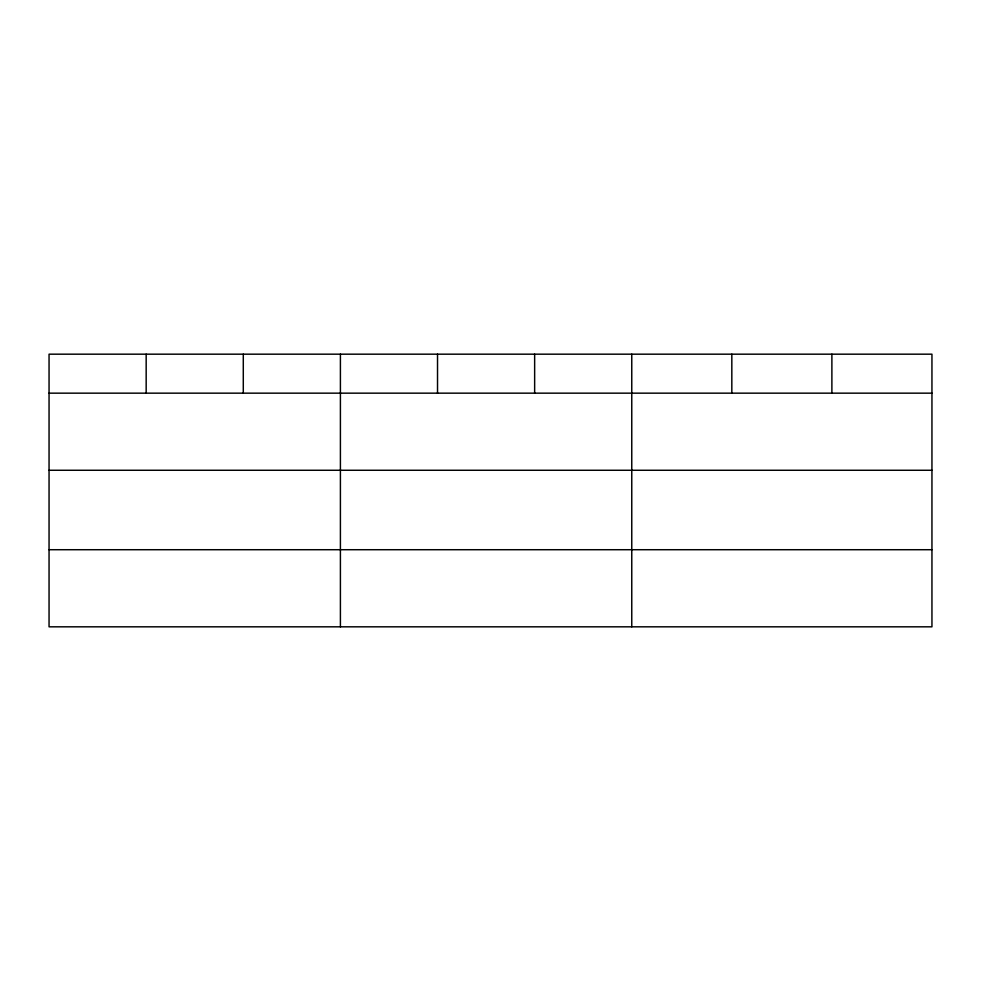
<?xml version="1.0" encoding="UTF-8"?>
<svg xmlns="http://www.w3.org/2000/svg" width="981" height="981" viewBox="0 0 981 981"><rect width="100%" height="100%" fill="white"/><g stroke="black" fill="none" stroke-linecap="round" stroke-linejoin="round"><path stroke-width="1.47" d="M931.95 470.267L931.95 354.178L49.05 354.178L49.05 626.822L931.95 626.822L931.95 470.267L49.05 470.267M49.05 393.16L931.95 393.16M49.05 549.716L931.95 549.716M831.888 354.178L831.888 393.16M731.826 354.178L731.826 393.16M631.764 354.178L631.764 626.822M534.645 354.178L534.645 393.16M437.526 354.178L437.526 393.16M340.407 354.178L340.407 626.822M243.288 354.178L243.288 393.16M146.169 354.178L146.169 393.16"/></g></svg>
